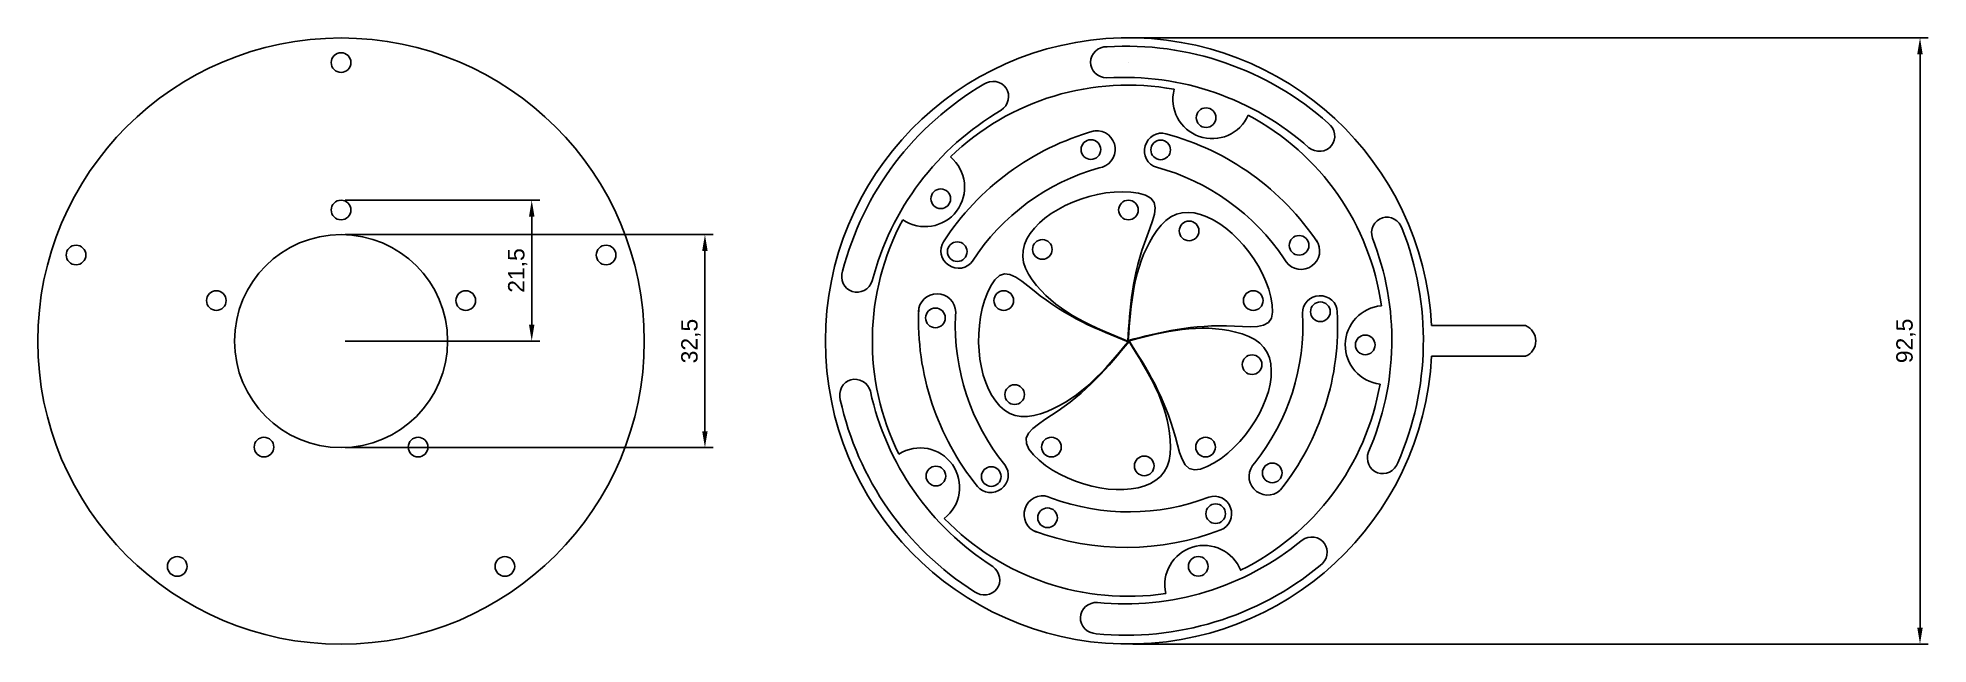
# Model space of a CAD drawing. Extents: x 114 to 402, y 34 to 126.
import ezdxf

# ---------------------------------------------------------------- set-up
doc = ezdxf.new("R2010")
doc.units = 0
doc.layers.get('0').update_dxf_attribs({"linetype": 'CONTINUOUS'})
doc.layers.get('DEFPOINTS').update_dxf_attribs({"linetype": 'CONTINUOUS'})
doc.styles.get("Standard").update_dxf_attribs({"font": 'arial.ttf'})
doc.dimstyles.new('ISO-25', dxfattribs={"dimtxt": 2.5, "dimasz": 2.5, "dimexe": 1.25, "dimexo": 0.625, "dimtad": 1, "dimcen": 2.5, "dimazin": 3, "dimtfac": 1, "dimtmove": 0, "dimatfit": 3})

# ---------------------------------------------------------------- blocks, each defined once
blk = doc.blocks.new('*D7')
at = {"color": 0}
for p, q in [((160.62, 101.5), (190.33, 101.5)), ((189.08, 99), (189.08, 82.5)), ((160.62, 80), (190.33, 80))]:
    blk.add_line(p, q, dxfattribs=at)
for points in [[(189.5, 99), (188.67, 99), (189.08, 101.5)], [(188.67, 82.5), (189.5, 82.5), (189.08, 80)]]:
    blk.add_solid(points, dxfattribs=at)
at = {"layer": 'DEFPOINTS', "color": 0}
for p in [(160, 101.5), (160, 80), (189.08, 80)]:
    blk.add_point(p, dxfattribs=at)
at = {"color": 0, "linetype": 'CONTINUOUS'}
blk.add_text('21,5', height=2.5, rotation=90, dxfattribs=at).set_placement((187.97, 87.37))
blk = doc.blocks.new('*D8')
at = {"color": 0}
for p, q in [((160.62, 96.25), (216.75, 96.25)), ((215.5, 93.75), (215.5, 66.25)), ((160.62, 63.75), (216.75, 63.75))]:
    blk.add_line(p, q, dxfattribs=at)
for points in [[(215.91, 93.75), (215.08, 93.75), (215.5, 96.25)], [(215.08, 66.25), (215.91, 66.25), (215.5, 63.75)]]:
    blk.add_solid(points, dxfattribs=at)
at = {"layer": 'DEFPOINTS', "color": 0}
for p in [(160, 96.25), (160, 63.75), (215.5, 63.75)]:
    blk.add_point(p, dxfattribs=at)
at = {"color": 0, "linetype": 'CONTINUOUS'}
blk.add_text('32,5', height=2.5, rotation=90, dxfattribs=at).set_placement((214.38, 76.6))
blk = doc.blocks.new('*D11')
at = {"color": 0}
for p, q in [((280.75, 126.27), (402.07, 126.27)), ((400.82, 123.77), (400.82, 36.27)), ((280.75, 33.77), (402.07, 33.77))]:
    blk.add_line(p, q, dxfattribs=at)
for points in [[(401.23, 123.77), (400.4, 123.77), (400.82, 126.27)], [(400.4, 36.27), (401.23, 36.27), (400.82, 33.77)]]:
    blk.add_solid(points, dxfattribs=at)
at = {"layer": 'DEFPOINTS', "color": 0}
for p in [(280.12, 126.27), (280.12, 33.77), (400.82, 33.77)]:
    blk.add_point(p, dxfattribs=at)
at = {"color": 0, "linetype": 'CONTINUOUS'}
blk.add_text('92,5', height=2.5, rotation=90, dxfattribs=at).set_placement((399.7, 76.63))

msp = doc.modelspace()

# ---------------------------------------------------------------- linework, layer by layer
msp.add_line((280.099, 122.5), (280.099, 122.5))
msp.add_line((280.099, 122.5), (280.099, 122.5))
for points in [[(276.826, 124.913), (276.338, 124.871), (275.868, 124.74), (275.434, 124.524), (275.053, 124.232), (274.739, 123.874), (274.504, 123.465), (274.358, 123.02), (274.307, 122.557), (274.351, 122.093), (274.489, 121.646), (274.717, 121.233), (275.025, 120.871), (275.401, 120.572), (275.831, 120.349), (276.299, 120.209), (276.787, 120.16)], [(260.68, 115.22), (261.06, 115.529), (261.373, 115.903), (261.61, 116.327), (261.759, 116.784), (261.816, 117.257), (261.779, 117.728), (261.648, 118.179), (261.428, 118.592), (261.13, 118.951), (260.762, 119.243), (260.341, 119.457), (259.881, 119.584), (259.402, 119.619), (258.92, 119.561), (258.455, 119.412), (258.024, 119.179)], [(307.626, 109.5), (308.038, 109.235), (308.491, 109.052), (308.967, 108.958), (309.448, 108.957), (309.915, 109.049), (310.352, 109.23), (310.74, 109.494), (311.065, 109.83), (311.314, 110.226), (311.478, 110.665), (311.551, 111.132), (311.53, 111.608), (311.415, 112.075), (311.211, 112.515), (310.926, 112.912), (310.571, 113.249)], [(275.614, 106.422), (276.15, 106.547), (276.652, 106.773), (277.101, 107.092), (277.48, 107.49), (277.775, 107.955), (277.976, 108.467), (278.074, 109.009), (278.066, 109.559), (277.952, 110.097), (277.736, 110.604), (277.428, 111.059), (277.037, 111.447), (276.579, 111.752), (276.071, 111.963), (275.531, 112.072), (274.981, 112.075), (274.44, 111.973)], [(285.803, 111.631), (285.312, 111.717), (284.812, 111.702), (284.322, 111.586), (283.862, 111.374), (283.448, 111.073), (283.097, 110.696), (282.822, 110.257), (282.634, 109.773), (282.54, 109.262), (282.543, 108.744), (282.644, 108.238), (282.839, 107.766), (283.12, 107.343), (283.476, 106.988), (283.894, 106.712), (284.358, 106.528)], [(321.835, 97.139), (321.644, 97.591), (321.374, 97.997), (321.034, 98.343), (320.639, 98.616), (320.202, 98.804), (319.74, 98.9), (319.272, 98.902), (318.815, 98.808), (318.388, 98.622), (318.005, 98.353), (317.683, 98.009), (317.433, 97.604), (317.266, 97.153), (317.186, 96.675), (317.199, 96.187), (317.302, 95.708)], [(251.89, 95.163), (251.656, 94.722), (251.516, 94.242), (251.475, 93.74), (251.535, 93.236), (251.692, 92.75), (251.943, 92.3), (252.275, 91.903), (252.678, 91.574), (253.135, 91.327), (253.629, 91.17), (254.14, 91.11), (254.65, 91.149), (255.139, 91.286), (255.587, 91.515), (255.978, 91.827), (256.296, 92.211)], [(303.843, 92.547), (304.128, 92.076), (304.498, 91.669), (304.939, 91.34), (305.435, 91.103), (305.968, 90.965), (306.518, 90.933), (307.063, 91.007), (307.584, 91.185), (308.061, 91.46), (308.476, 91.821), (308.813, 92.256), (309.061, 92.747), (309.21, 93.277), (309.253, 93.825), (309.191, 94.372), (309.024, 94.897), (308.759, 95.379)], [(236.504, 90.69), (236.392, 90.213), (236.372, 89.725), (236.443, 89.246), (236.604, 88.793), (236.847, 88.384), (237.163, 88.034), (237.541, 87.758), (237.966, 87.566), (238.421, 87.464), (238.888, 87.458), (239.351, 87.547), (239.792, 87.727), (240.192, 87.993), (240.537, 88.333), (240.814, 88.735), (241.012, 89.184)], [(253.695, 83.863), (253.742, 84.411), (253.682, 84.958), (253.518, 85.483), (253.256, 85.967), (252.906, 86.392), (252.48, 86.741), (251.995, 87.001), (251.47, 87.163), (250.922, 87.222), (250.374, 87.173), (249.846, 87.02), (249.356, 86.768), (248.925, 86.427), (248.567, 86.009), (248.296, 85.53), (248.123, 85.007), (248.053, 84.461)], [(311.945, 84.466), (311.875, 84.96), (311.707, 85.431), (311.445, 85.861), (311.101, 86.234), (310.687, 86.534), (310.22, 86.752), (309.717, 86.878), (309.199, 86.907), (308.684, 86.838), (308.192, 86.675), (307.743, 86.422), (307.353, 86.091), (307.038, 85.693), (306.81, 85.245), (306.678, 84.762), (306.646, 84.265)], [(326.313, 82.352), (340.643, 82.355)], [(326.312, 77.677), (340.643, 77.674)], [(240.733, 72.339), (240.556, 72.795), (240.297, 73.209), (239.967, 73.565), (239.579, 73.848), (239.146, 74.049), (238.687, 74.159), (238.218, 74.173), (237.757, 74.092), (237.323, 73.919), (236.932, 73.66), (236.598, 73.325), (236.336, 72.928), (236.154, 72.482), (236.06, 72.006), (236.058, 71.518), (236.147, 71.036)], [(257.073, 57.82), (257.419, 57.462), (257.833, 57.18), (258.297, 56.986), (258.795, 56.887), (259.306, 56.887), (259.812, 56.985), (260.292, 57.179), (260.729, 57.461), (261.105, 57.819), (261.407, 58.24), (261.622, 58.708), (261.743, 59.205), (261.764, 59.712), (261.684, 60.209), (261.508, 60.677), (261.241, 61.099)], [(299.37, 61.413), (299.01, 60.996), (298.737, 60.519), (298.561, 59.997), (298.489, 59.452), (298.523, 58.902), (298.662, 58.37), (298.901, 57.874), (299.231, 57.434), (299.639, 57.065), (300.111, 56.782), (300.629, 56.595), (301.173, 56.512), (301.723, 56.534), (302.258, 56.662), (302.758, 56.891), (303.206, 57.211), (303.583, 57.612)], [(316.694, 63.084), (316.569, 62.61), (316.535, 62.123), (316.592, 61.642), (316.74, 61.184), (316.972, 60.768), (317.28, 60.409), (317.65, 60.121), (318.07, 59.916), (318.523, 59.801), (318.992, 59.78), (319.459, 59.855), (319.905, 60.023), (320.314, 60.276), (320.669, 60.606), (320.958, 61), (321.169, 61.442)], [(268.377, 56.045), (267.87, 56.259), (267.331, 56.371), (266.781, 56.378), (266.24, 56.278), (265.728, 56.076), (265.265, 55.779), (264.867, 55.398), (264.55, 54.948), (264.326, 54.446), (264.203, 53.91), (264.185, 53.36), (264.273, 52.817), (264.464, 52.301), (264.752, 51.831), (265.124, 51.426), (265.567, 51.099), (266.064, 50.865)], [(294.189, 51.21), (294.637, 51.429), (295.032, 51.735), (295.361, 52.117), (295.609, 52.559), (295.767, 53.045), (295.829, 53.557), (295.793, 54.074), (295.661, 54.576), (295.436, 55.045), (295.129, 55.462), (294.75, 55.811), (294.315, 56.079), (293.839, 56.256), (293.342, 56.334), (292.842, 56.311), (292.359, 56.188)], [(309.329, 45.751), (309.699, 46.072), (310.002, 46.455), (310.226, 46.884), (310.363, 47.345), (310.407, 47.819), (310.356, 48.288), (310.213, 48.733), (309.983, 49.138), (309.674, 49.488), (309.299, 49.768), (308.872, 49.968), (308.41, 50.081), (307.93, 50.101), (307.451, 50.029), (306.99, 49.866), (306.567, 49.62)], [(256.591, 41.765), (257.011, 41.512), (257.468, 41.342), (257.946, 41.262), (258.427, 41.274), (258.891, 41.379), (259.321, 41.572), (259.7, 41.846), (260.015, 42.19), (260.252, 42.592), (260.402, 43.035), (260.461, 43.502), (260.425, 43.977), (260.296, 44.44), (260.079, 44.873), (259.782, 45.261), (259.417, 45.588)], [(275.352, 40.117), (274.862, 40.09), (274.389, 39.972), (273.949, 39.768), (273.559, 39.486), (273.235, 39.136), (272.988, 38.733), (272.829, 38.292), (272.764, 37.829), (272.794, 37.362), (272.92, 36.91), (273.135, 36.49), (273.432, 36.117), (273.8, 35.807), (274.224, 35.57), (274.687, 35.417), (275.173, 35.353)]]:
    msp.add_lwpolyline(points)
for points in [[(280, 80), (280.057, 80.937), (280.117, 81.876), (280.183, 82.817), (280.258, 83.764), (280.345, 84.717), (280.447, 85.677), (280.566, 86.647), (280.706, 87.628), (280.87, 88.621), (281.06, 89.629), (281.281, 90.652), (281.533, 91.692), (281.821, 92.751), (282.148, 93.83), (282.516, 94.931), (282.928, 96.056), (283.373, 97.197), (283.782, 98.321), (284.079, 99.384), (284.183, 100.346), (284.017, 101.165), (283.51, 101.803), (282.688, 102.26), (281.637, 102.559), (280.444, 102.725), (279.192, 102.779), (277.917, 102.735), (276.632, 102.596), (275.348, 102.37), (274.077, 102.06), (272.83, 101.673), (271.619, 101.213), (270.456, 100.687), (269.351, 100.099), (268.316, 99.455), (267.364, 98.76), (266.505, 98.02), (265.751, 97.239), (265.113, 96.424), (264.604, 95.579), (264.234, 94.711), (264.016, 93.823), (263.96, 92.923), (264.078, 92.014), (264.379, 91.104), (264.839, 90.203), (265.416, 89.326), (266.069, 88.489), (266.763, 87.702), (267.492, 86.965), (268.252, 86.274), (269.042, 85.626), (269.859, 85.018), (270.702, 84.446), (271.567, 83.907), (272.452, 83.398), (273.356, 82.916), (274.275, 82.456), (275.209, 82.016), (276.153, 81.593), (277.107, 81.183), (278.068, 80.783), (279.033, 80.39)], [(280.069, 80.094), (280.977, 80.33), (281.889, 80.562), (282.805, 80.791), (283.728, 81.012), (284.661, 81.224), (285.606, 81.424), (286.565, 81.61), (287.541, 81.78), (288.537, 81.931), (289.554, 82.061), (290.595, 82.168), (291.662, 82.249), (292.758, 82.303), (293.886, 82.325), (295.047, 82.316), (296.244, 82.271), (297.467, 82.201), (298.661, 82.159), (299.764, 82.205), (300.711, 82.403), (301.439, 82.814), (301.89, 83.493), (302.07, 84.416), (302.03, 85.509), (301.818, 86.694), (301.483, 87.902), (301.047, 89.101), (300.518, 90.28), (299.906, 91.431), (299.219, 92.544), (298.465, 93.61), (297.654, 94.62), (296.794, 95.564), (295.893, 96.433), (294.961, 97.218), (294.006, 97.909), (293.036, 98.498), (292.061, 98.973), (291.088, 99.328), (290.128, 99.551), (289.187, 99.635), (288.276, 99.568), (287.402, 99.343), (286.575, 98.95), (285.802, 98.382), (285.087, 97.666), (284.432, 96.847), (283.837, 95.967), (283.304, 95.064), (282.828, 94.143), (282.405, 93.206), (282.033, 92.255), (281.707, 91.289), (281.424, 90.312), (281.179, 89.322), (280.968, 88.323), (280.788, 87.314), (280.635, 86.298), (280.506, 85.274), (280.395, 84.245), (280.3, 83.211), (280.217, 82.174), (280.141, 81.135)], [(280.069, 79.906), (279.195, 80.25), (278.321, 80.597), (277.446, 80.951), (276.569, 81.314), (275.69, 81.691), (274.807, 82.085), (273.922, 82.498), (273.032, 82.934), (272.138, 83.397), (271.239, 83.889), (270.334, 84.415), (269.423, 84.977), (268.505, 85.578), (267.579, 86.222), (266.646, 86.912), (265.703, 87.652), (264.755, 88.428), (263.814, 89.164), (262.894, 89.775), (262.011, 90.171), (261.181, 90.266), (260.417, 89.982), (259.729, 89.341), (259.119, 88.434), (258.593, 87.35), (258.155, 86.176), (257.803, 84.95), (257.538, 83.685), (257.356, 82.394), (257.258, 81.09), (257.241, 79.784), (257.304, 78.49), (257.445, 77.221), (257.663, 75.989), (257.955, 74.806), (258.322, 73.685), (258.761, 72.639), (259.27, 71.681), (259.848, 70.823), (260.494, 70.077), (261.206, 69.457), (261.982, 68.975), (262.822, 68.644), (263.722, 68.476), (264.681, 68.48), (265.68, 68.639), (266.692, 68.917), (267.69, 69.279), (268.653, 69.697), (269.579, 70.162), (270.471, 70.672), (271.332, 71.223), (272.163, 71.812), (272.967, 72.436), (273.747, 73.092), (274.504, 73.777), (275.243, 74.488), (275.964, 75.22), (276.67, 75.972), (277.365, 76.74), (278.049, 77.52), (278.726, 78.31), (279.399, 79.106)], [(280.18, 80.058), (280.684, 79.267), (281.187, 78.472), (281.687, 77.671), (282.183, 76.861), (282.673, 76.04), (283.155, 75.203), (283.629, 74.348), (284.092, 73.472), (284.543, 72.572), (284.981, 71.645), (285.405, 70.688), (285.812, 69.698), (286.201, 68.672), (286.571, 67.607), (286.921, 66.5), (287.248, 65.348), (287.559, 64.163), (287.888, 63.014), (288.273, 61.979), (288.754, 61.14), (289.37, 60.574), (290.155, 60.356), (291.089, 60.469), (292.115, 60.845), (293.178, 61.413), (294.223, 62.105), (295.228, 62.89), (296.186, 63.757), (297.091, 64.695), (297.938, 65.693), (298.719, 66.739), (299.429, 67.822), (300.061, 68.932), (300.609, 70.057), (301.067, 71.187), (301.429, 72.309), (301.689, 73.413), (301.84, 74.487), (301.877, 75.521), (301.793, 76.504), (301.581, 77.424), (301.236, 78.271), (300.752, 79.032), (300.122, 79.697), (299.344, 80.257), (298.442, 80.716), (297.46, 81.085), (296.44, 81.379), (295.416, 81.607), (294.393, 81.776), (293.372, 81.888), (292.352, 81.947), (291.333, 81.959), (290.315, 81.927), (289.299, 81.854), (288.283, 81.746), (287.269, 81.605), (286.255, 81.436), (285.241, 81.243), (284.228, 81.03), (283.216, 80.801), (282.203, 80.56), (281.192, 80.311)], [(280.18, 79.942), (279.583, 79.217), (278.982, 78.493), (278.375, 77.77), (277.758, 77.048), (277.128, 76.329), (276.481, 75.611), (275.815, 74.897), (275.125, 74.186), (274.408, 73.478), (273.662, 72.775), (272.883, 72.077), (272.067, 71.384), (271.212, 70.697), (270.313, 70.015), (269.368, 69.341), (268.373, 68.673), (267.343, 68.011), (266.351, 67.343), (265.486, 66.657), (264.837, 65.94), (264.489, 65.18), (264.524, 64.366), (264.921, 63.513), (265.595, 62.653), (266.463, 61.818), (267.444, 61.038), (268.502, 60.325), (269.623, 59.681), (270.794, 59.11), (272.005, 58.613), (273.241, 58.194), (274.491, 57.854), (275.742, 57.596), (276.981, 57.422), (278.197, 57.335), (279.376, 57.337), (280.506, 57.431), (281.575, 57.619), (282.57, 57.904), (283.478, 58.288), (284.288, 58.774), (284.986, 59.363), (285.561, 60.059), (285.999, 60.863), (286.291, 61.777), (286.448, 62.776), (286.496, 63.824), (286.461, 64.885), (286.361, 65.93), (286.205, 66.954), (285.996, 67.96), (285.738, 68.949), (285.434, 69.921), (285.089, 70.879), (284.706, 71.824), (284.289, 72.756), (283.841, 73.678), (283.367, 74.59), (282.871, 75.494), (282.355, 76.392), (281.825, 77.284), (281.283, 78.172), (280.733, 79.057)]]:
    msp.add_lwpolyline(points, close=True)
for centre, radius in [((160, 80), 46.25), ((160, 122.5), 1.5), ((291.94, 114.085), 1.5), ((274.362, 109.218), 1.5), ((285.005, 109.177), 1.5), ((160, 100), 1.5), ((251.471, 101.718), 1.5), ((280.099, 100), 1.5), ((289.343, 96.815), 1.5), ((160, 80), 16.25), ((266.963, 93.988), 1.5), ((306.115, 94.603), 1.5), ((119.58, 93.133), 1.5), ((200.42, 93.133), 1.5), ((253.977, 93.645), 1.5), ((140.979, 86.18), 1.5), ((179.021, 86.18), 1.5), ((261.078, 86.18), 1.5), ((299.12, 86.18), 1.5), ((250.649, 83.535), 1.5), ((309.365, 84.468), 1.5), ((316.208, 79.419), 1.5), ((298.948, 76.404), 1.5), ((262.736, 71.83), 1.5), ((148.244, 63.82), 1.5), ((171.756, 63.82), 1.5), ((268.344, 63.82), 1.5), ((291.855, 63.82), 1.5), ((250.728, 59.408), 1.5), ((259.161, 59.336), 1.5), ((282.504, 60.962), 1.5), ((302.027, 59.887), 1.5), ((293.392, 53.664), 1.5), ((267.747, 53.047), 1.5), ((135.019, 45.617), 1.5), ((184.981, 45.617), 1.5), ((290.738, 45.627), 1.5)]:
    msp.add_circle(centre, radius)
for centre, radius, start, end in [((280.122, 80.023), 46.25, 2.8865, 357.09231), ((279.686, 78.541), 46.46, 48.33559, 93.52884), ((281.49, 79.08), 46.46, 120.33559, 165.52884), ((280.028, 80.056), 39, 79.60182, 134.00809), ((279.4, 77.78), 42.46, 48.33559, 93.52884), ((292.868, 116.882), 6, 165.1901, 336.36664), ((282.125, 78.573), 42.46, 120.33559, 165.52884), ((280.028, 80.056), 39, 7.84771, 61.95492), ((285.788, 73.147), 40.42, 105.68239, 146.99754), ((275.34, 72.589), 40.42, 33.68239, 74.99754), ((249.083, 103.477), 6.021, 235.5057, 50.25306), ((284.802, 73.697), 33.99, 105.68239, 146.99754), ((275.559, 73.697), 33.99, 33.68239, 74.99754), ((280.028, 80.056), 39, 151.75067, 206.33311), ((277.804, 80.127), 42.46, 336.33559, 21.52884), ((278.616, 80.09), 46.46, 336.33559, 21.52884), ((288.486, 83.256), 40.42, 177.68239, 218.99754), ((287.658, 82.488), 33.99, 177.68239, 218.99754), ((272.702, 82.487), 33.99, 321.68239, 2.99754), ((271.581, 82.353), 40.42, 321.68239, 2.99754), ((319.154, 79.401), 6, 94.69684, 263.38565), ((339.7, 80.015), 2.523, 291.9395, 68.0605), ((282.213, 81.41), 42.46, 192.33559, 237.52884), ((280.028, 80.056), 39, 296.12994, 350.23479), ((281.535, 80.962), 46.46, 192.33559, 237.52884), ((248.316, 57.682), 6.02, 307.84122, 122.56639), ((280.179, 87.921), 33.99, 249.68239, 290.99754), ((280.028, 80.056), 39, 224.07451, 278.47804), ((279.705, 88.945), 40.42, 249.68239, 290.99754), ((279.542, 82.37), 42.46, 264.33559, 309.52884), ((291.63, 42.817), 6.002, 21.20821, 192.84753), ((279.758, 81.586), 46.46, 264.33559, 309.52884)]:
    msp.add_arc(centre, radius, start, end)

# ---------------------------------------------------------------- dimensions: what is measured, and where the dimension line sits
for p1, p2, distance, picture, middle in [((280.122, 126.273), (280.122, 33.773), 120.696, '*D11', (398.692, 80.023)), ((160, 101.5), (160, 80), 29.083, '*D7', (186.956, 90.75)), ((160, 96.25), (160, 63.75), 55.495, '*D8', (213.369, 80))]:
    dim = msp.add_aligned_dim(p1=p1, p2=p2, distance=distance, dimstyle='ISO-25', override={"dimlfac": 1})
    dim.commit()
    dim.dimension.update_dxf_attribs({"geometry": picture, "text_midpoint": middle})

doc.saveas('drawing.dxf')
